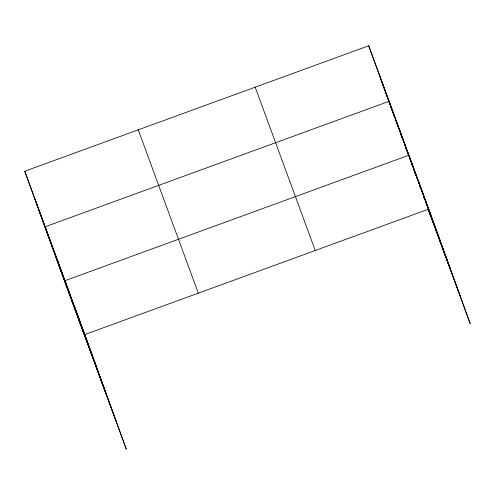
<?xml version="1.0" encoding="UTF-8"?>
<svg xmlns="http://www.w3.org/2000/svg" width="495" height="495" viewBox="0 0 495 495"><rect width="100%" height="100%" fill="white"/><g stroke="black" fill="none" stroke-linecap="round" stroke-linejoin="round"><path stroke-width="0.74" d="M24.75 171.239L84.8 334.558L126.305 449.213L66.256 285.893L24.75 171.239L368.695 45.788L428.744 209.107L470.25 323.761L428.002 208.853M84.8 334.558L428.744 209.107M390.425 105.367L440.265 240.923M391.681 109.216L394.558 117.043M395.344 119.177L400.059 131.992M400.579 133.415L403.462 141.248M404.248 143.383L408.957 156.197M410.002 159.044L420.175 186.708M420.434 187.419L422.779 193.799M424.085 197.344L450.159 268.259M401.878 137.375L401.092 135.24L401.866 137.424M405.541 147.343L406.847 150.901M411.562 163.715L412.347 165.856M414.439 171.548L415.75 175.106M419.939 186.497L420.725 188.632L419.939 186.467M423.85 197.146L424.636 199.268M425.935 202.82L426.721 204.942M428.286 209.199L460.356 296.425M255.197 87.188L315.241 250.507M138.254 129.839L198.303 293.158M36.271 203.061L96.315 366.38M46.165 230.392L106.215 393.711M56.362 258.557L116.405 421.876M418.838 182.16L430.353 213.976M450.431 269.868L408.932 155.213L64.981 280.665L106.487 395.319M399.019 128.261L410.541 160.083M408.963 156.154L389.113 101.314L45.169 226.766L86.668 341.42M409.483 157.589L412.36 165.528M413.665 169.135L415.757 174.914M416.543 177.08L417.848 180.687M423.85 197.264L424.63 199.423M428.274 209.496L430.619 215.969M378.904 73.551L390.159 104.649L368.695 45.788M380.476 78.328L390.11 104.94M391.681 109.277L394.552 117.216M396.124 121.553L397.955 126.609M74.894 307.612L86.408 339.428M55.075 253.718L66.59 285.535M34.959 199.002L46.474 230.825M391.155 107.786L390.369 105.652L391.155 107.83"/></g></svg>
